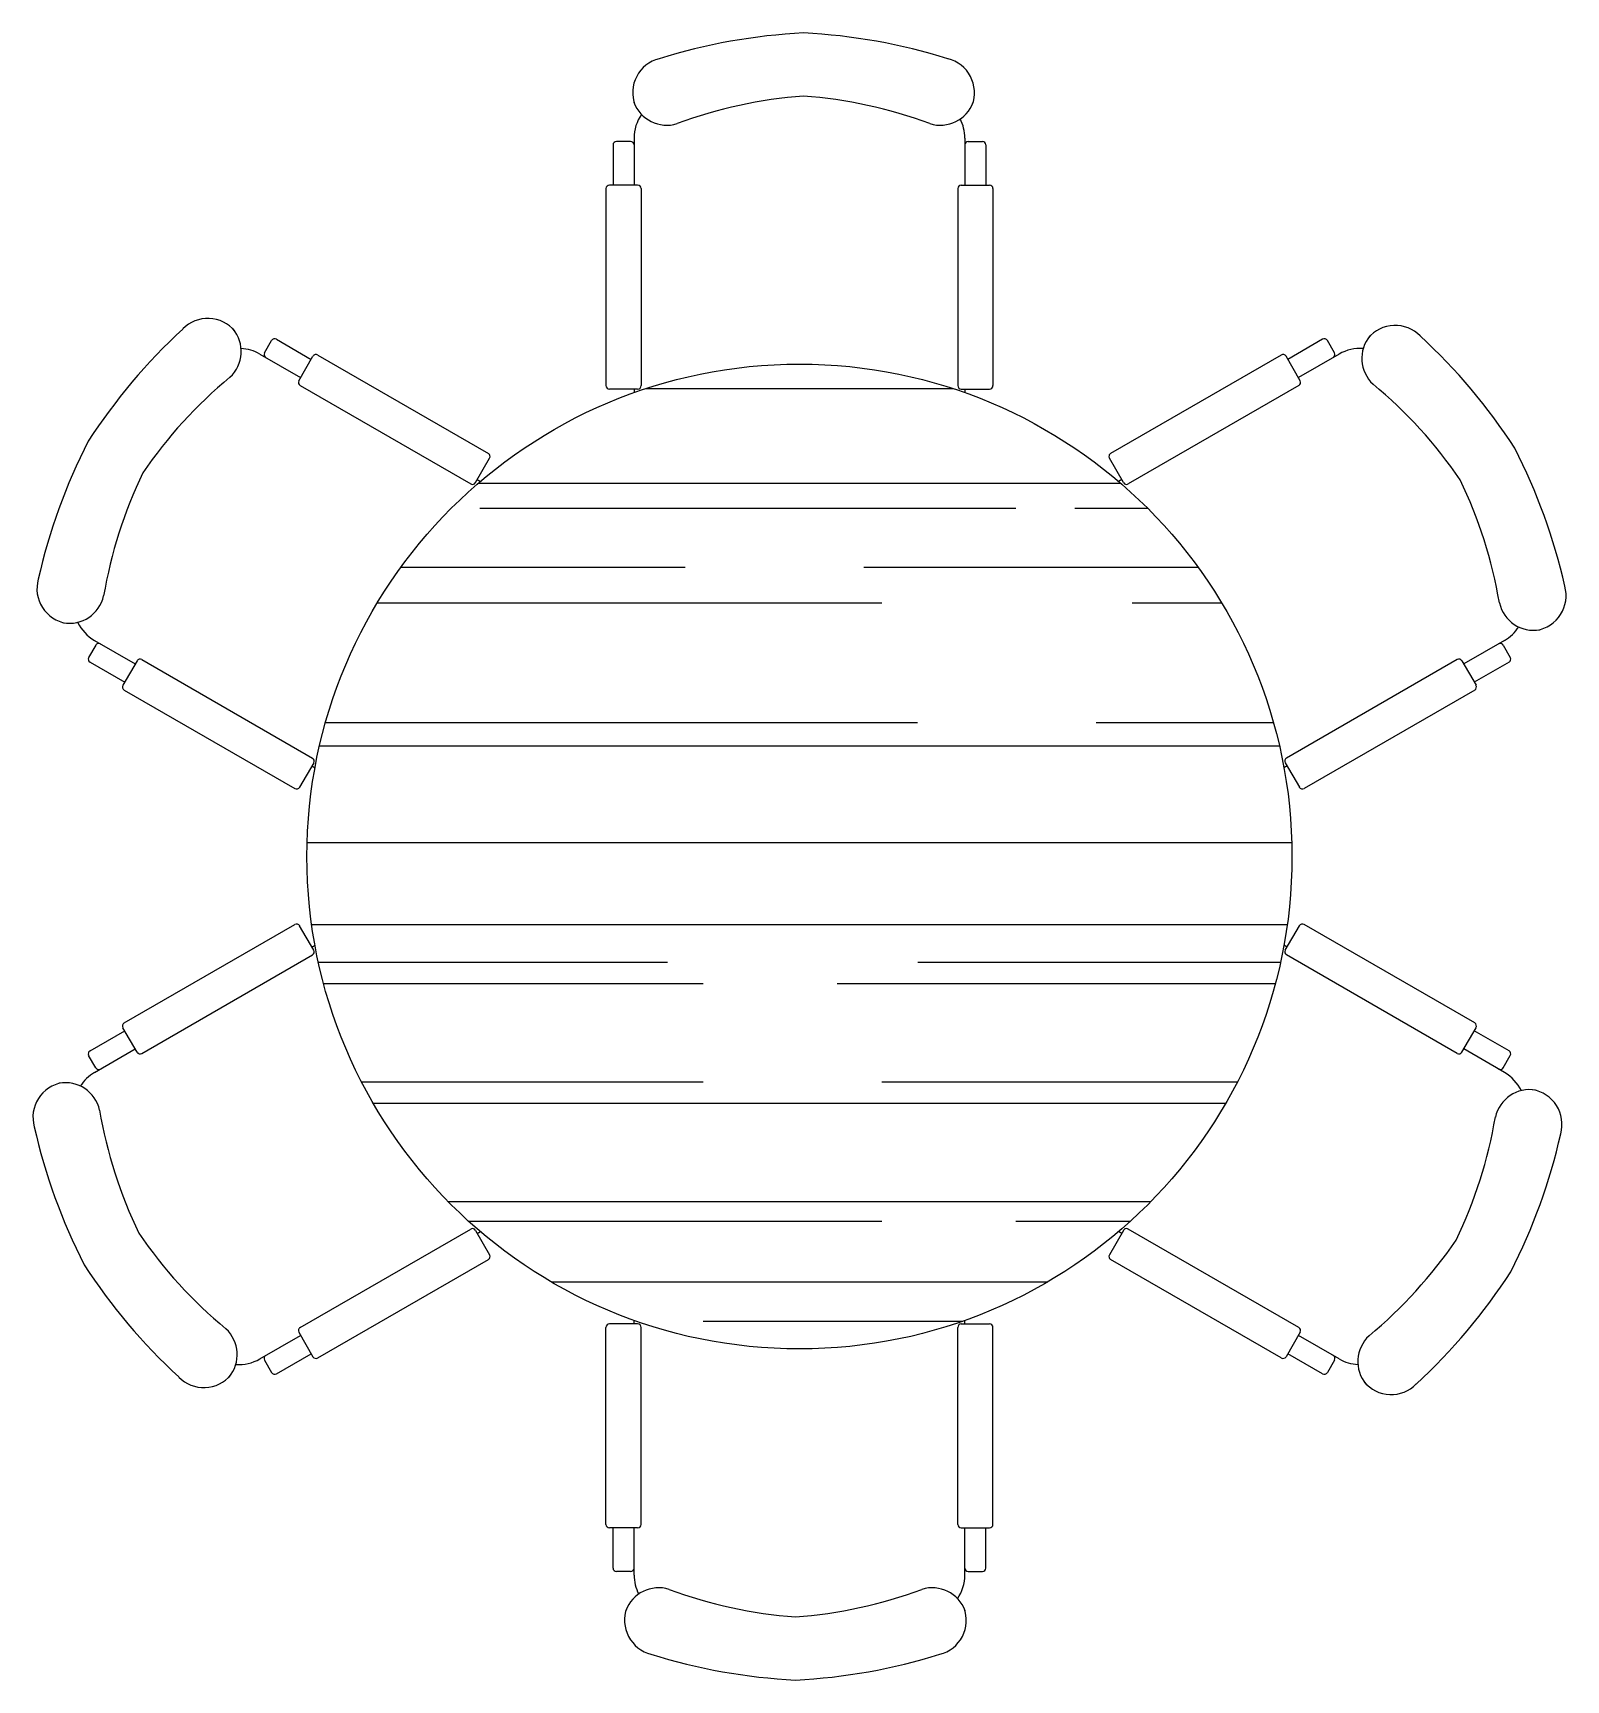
# Model space of a CAD drawing. Header units: millimetres. Extents: x -813.4 to -811.23, y 2616.9 to 2619.25.
import ezdxf

# ---------------------------------------------------------------- set-up
doc = ezdxf.new("R2010")
doc.units = ezdxf.units.MM
doc.header["$LTSCALE"] = 10
doc.layers.add('Móveis_mesas', color=2, linetype='Continuous')

msp = doc.modelspace()

# ---------------------------------------------------------------- hatches: boundary and pattern name
at = {"layer": 'Móveis_mesas'}
h = msp.add_hatch(dxfattribs=at)
h.set_pattern_fill('AR-RROOF', color=1, scale=0.01, style=0)
h.set_pattern_definition([(0, (-70.74727, 0), (0.5588, 0.254), [3.81, -0.508, 1.27, -0.254]), (0, (-70.40945, 0.127), (-0.254, 0.33782), [0.762, -0.08382, 1.524, -0.1905]), (0, (-70.62027, 0.2159), (1.3208, 0.17018), [2.032, -0.3556, 1.016, -0.254])])
h.paths.add_polyline_path([(-811.6152, 2618.0752, 1), (-813.0152, 2618.0752, 1)])

# ---------------------------------------------------------------- linework, layer by layer
for p, q in [((-812.0696, 2619.1436), (-812.0682, 2619.1474)), ((-812.5802, 2619.0867), (-812.5802, 2619.0296)), ((-812.5552, 2619.0917), (-812.5752, 2619.0917)), ((-812.5502, 2619.0966), (-812.5502, 2619.0296)), ((-812.0802, 2619.0966), (-812.0802, 2619.0296)), ((-812.0752, 2619.0917), (-812.0552, 2619.0917)), ((-812.0502, 2619.0867), (-812.0502, 2619.0296)), ((-812.5902, 2619.0246), (-812.5902, 2618.7447)), ((-812.5452, 2619.0296), (-812.5852, 2619.0296)), ((-812.5402, 2619.0246), (-812.5402, 2618.7447)), ((-812.0902, 2619.0246), (-812.0902, 2618.7447)), ((-812.0852, 2619.0296), (-812.0452, 2619.0296)), ((-812.0402, 2619.0246), (-812.0402, 2618.7447)), ((-813.1176, 2618.822), (-813.1202, 2618.8252)), ((-813.0755, 2618.7913), (-813.0655, 2618.8087)), ((-813.0586, 2618.8105), (-813.0092, 2618.7819)), ((-811.5717, 2618.8105), (-811.6211, 2618.7819)), ((-811.5549, 2618.7913), (-811.5649, 2618.8087)), ((-813.0822, 2618.7895), (-813.0242, 2618.756)), ((-813.0267, 2618.7516), (-813.0067, 2618.7863)), ((-812.9999, 2618.7881), (-812.7574, 2618.6481)), ((-811.6305, 2618.7881), (-811.8729, 2618.6481)), ((-811.6036, 2618.7516), (-811.6236, 2618.7863)), ((-811.5481, 2618.7895), (-811.6061, 2618.756)), ((-813.0249, 2618.7448), (-812.7824, 2618.6048)), ((-812.5452, 2618.7397), (-812.5852, 2618.7397)), ((-812.5502, 2618.7397), (-812.5502, 2618.7346)), ((-812.0852, 2618.7397), (-812.0452, 2618.7397)), ((-812.0802, 2618.7397), (-812.0802, 2618.7346)), ((-811.6055, 2618.7448), (-811.8479, 2618.6048)), ((-812.7756, 2618.6067), (-812.7556, 2618.6413)), ((-811.8547, 2618.6067), (-811.8747, 2618.6413)), ((-812.7731, 2618.611), (-812.7687, 2618.6084)), ((-811.8572, 2618.611), (-811.8616, 2618.6084)), ((-811.2672, 2618.3968), (-811.2631, 2618.3975)), ((-813.3155, 2618.3756), (-813.3255, 2618.3583)), ((-813.3172, 2618.3824), (-813.2592, 2618.3489)), ((-811.3131, 2618.3824), (-811.3711, 2618.3489)), ((-811.3149, 2618.3756), (-811.3049, 2618.3583)), ((-813.3236, 2618.3515), (-813.2742, 2618.3229)), ((-813.2567, 2618.3533), (-813.2767, 2618.3186)), ((-813.2499, 2618.3551), (-813.0074, 2618.2151)), ((-811.3805, 2618.3551), (-811.6229, 2618.2151)), ((-811.3736, 2618.3533), (-811.3536, 2618.3186)), ((-811.3067, 2618.3515), (-811.3561, 2618.3229)), ((-813.2749, 2618.3118), (-813.0324, 2618.1718)), ((-811.3555, 2618.3118), (-811.5979, 2618.1718)), ((-813.0056, 2618.2083), (-813.0256, 2618.1737)), ((-813.0081, 2618.204), (-813.0037, 2618.2014)), ((-811.6222, 2618.204), (-811.6266, 2618.2014)), ((-811.6247, 2618.2083), (-811.6047, 2618.1737)), ((-813.2749, 2617.8387), (-813.0324, 2617.9787)), ((-813.0056, 2617.9422), (-813.0256, 2617.9768)), ((-811.6247, 2617.9422), (-811.6047, 2617.9768)), ((-811.3555, 2617.8387), (-811.5979, 2617.9787)), ((-813.0081, 2617.9465), (-813.0037, 2617.9491)), ((-811.6222, 2617.9465), (-811.6266, 2617.9491)), ((-813.2499, 2617.7954), (-813.0074, 2617.9354)), ((-811.3805, 2617.7954), (-811.6229, 2617.9354)), ((-813.3236, 2617.799), (-813.2742, 2617.8275)), ((-813.2567, 2617.7972), (-813.2767, 2617.8319)), ((-811.3736, 2617.7972), (-811.3536, 2617.8319)), ((-811.3067, 2617.799), (-811.3561, 2617.8275)), ((-813.3172, 2617.7681), (-813.2592, 2617.8016)), ((-811.3131, 2617.7681), (-811.3711, 2617.8016)), ((-813.3155, 2617.7748), (-813.3255, 2617.7922)), ((-811.3149, 2617.7748), (-811.3049, 2617.7922)), ((-813.3631, 2617.7537), (-813.3672, 2617.753)), ((-813.0249, 2617.4057), (-812.7824, 2617.5456)), ((-812.7756, 2617.5438), (-812.7556, 2617.5092)), ((-812.7731, 2617.5395), (-812.7687, 2617.542)), ((-811.8547, 2617.5438), (-811.8747, 2617.5092)), ((-811.8572, 2617.5395), (-811.8616, 2617.542)), ((-811.6055, 2617.4057), (-811.8479, 2617.5456)), ((-812.9999, 2617.3624), (-812.7574, 2617.5023)), ((-811.6305, 2617.3624), (-811.8729, 2617.5023)), ((-812.5902, 2617.1258), (-812.5902, 2617.4058)), ((-812.5452, 2617.4108), (-812.5852, 2617.4108)), ((-812.5502, 2617.4108), (-812.5502, 2617.4159)), ((-812.5402, 2617.1258), (-812.5402, 2617.4058)), ((-812.0902, 2617.1258), (-812.0902, 2617.4058)), ((-812.0852, 2617.4108), (-812.0452, 2617.4108)), ((-812.0802, 2617.4108), (-812.0802, 2617.4159)), ((-812.0402, 2617.1258), (-812.0402, 2617.4058)), ((-813.0822, 2617.361), (-813.0242, 2617.3945)), ((-813.0267, 2617.3989), (-813.0067, 2617.3642)), ((-811.6036, 2617.3989), (-811.6236, 2617.3642)), ((-811.5481, 2617.361), (-811.6061, 2617.3945)), ((-813.0755, 2617.3592), (-813.0655, 2617.3418)), ((-813.0586, 2617.34), (-813.0092, 2617.3685)), ((-811.5717, 2617.34), (-811.6211, 2617.3685)), ((-811.5549, 2617.3592), (-811.5649, 2617.3418)), ((-811.5127, 2617.3284), (-811.5101, 2617.3253)), ((-812.5452, 2617.1208), (-812.5852, 2617.1208)), ((-812.5802, 2617.0638), (-812.5802, 2617.1208)), ((-812.5502, 2617.0538), (-812.5502, 2617.1208)), ((-812.0852, 2617.1208), (-812.0452, 2617.1208)), ((-812.0802, 2617.0538), (-812.0802, 2617.1208)), ((-812.0502, 2617.0638), (-812.0502, 2617.1208)), ((-812.5552, 2617.0588), (-812.5752, 2617.0588)), ((-812.0752, 2617.0588), (-812.0552, 2617.0588)), ((-812.5607, 2617.0069), (-812.5621, 2617.003))]:
    msp.add_line(p, q, dxfattribs=at)
at = {"layer": 'Móveis_mesas', "color": 3}
msp.add_circle((-812.3152, 2618.0752), 0.7, dxfattribs=at)
at = {"layer": 'Móveis_mesas'}
for centre, radius, start, end in [((-812.2674, 2618.4161), 0.8309, 92.8995, 107.3221), ((-812.3515, 2618.4161), 0.8309, 72.6779, 87.1005), ((-812.5023, 2619.1609), 0.05, 104.4541, 200.2794), ((-812.1165, 2619.1609), 0.05, 339.7206, 75.5459), ((-812.2592, 2618.4961), 0.6621, 94.3515, 110.3082), ((-812.3597, 2618.4961), 0.6621, 69.6918, 85.6485), ((-812.5037, 2619.1648), 0.05, 200.2794, 287.1624), ((-812.1151, 2619.1648), 0.05, 252.8376, 339.7206), ((-812.4902, 2619.0966), 0.06, 145.9655, 180), ((-812.1402, 2619.0966), 0.06, 0, 26.8035), ((-812.5752, 2619.0867), 0.005, 90, 180), ((-812.5552, 2619.0867), 0.005, 0, 90), ((-812.0752, 2619.0867), 0.005, 90, 180), ((-812.0552, 2619.0867), 0.005, 0, 90), ((-812.5852, 2619.0246), 0.005, 90, 180), ((-812.5452, 2619.0246), 0.005, 0, 90), ((-812.0852, 2619.0246), 0.005, 90, 180), ((-812.0452, 2619.0246), 0.005, 0, 90), ((-813.1561, 2618.7901), 0.05, 39.7206, 135.5459), ((-811.4685, 2618.7802), 0.05, 44.4541, 140.2794), ((-812.6285, 2618.2142), 0.8309, 132.6779, 147.1005), ((-813.1587, 2618.7932), 0.05, 312.8376, 39.7206), ((-813.0611, 2618.8062), 0.005, 60, 150), ((-811.5692, 2618.8062), 0.005, 30, 120), ((-811.4659, 2618.7833), 0.05, 140.2794, 227.1624), ((-811.9961, 2618.2043), 0.8309, 32.8995, 47.3221), ((-813.1122, 2618.7375), 0.06, 60, 86.8035), ((-813.0711, 2618.7888), 0.005, 150, 240), ((-813.0024, 2618.7838), 0.005, 60, 150), ((-811.628, 2618.7838), 0.005, 30, 120), ((-811.5592, 2618.7888), 0.005, 300, 30), ((-811.5181, 2618.7375), 0.06, 85.9655, 120), ((-812.7019, 2618.2471), 0.6621, 129.6918, 145.6485), ((-813.0224, 2618.7491), 0.005, 150, 240), ((-812.5852, 2618.7447), 0.005, 180, 270), ((-812.5452, 2618.7447), 0.005, 270, 0), ((-812.0852, 2618.7447), 0.005, 180, 270), ((-812.0452, 2618.7447), 0.005, 270, 0), ((-811.608, 2618.7491), 0.005, 300, 30), ((-811.9227, 2618.2372), 0.6621, 34.3515, 50.3082), ((-812.5865, 2618.287), 0.8309, 152.8995, 167.3221), ((-812.7599, 2618.6438), 0.005, 330, 60), ((-811.8704, 2618.6438), 0.005, 120, 210), ((-812.0381, 2618.2771), 0.8309, 12.6779, 27.1005), ((-812.6516, 2618.3341), 0.6621, 154.3515, 170.3082), ((-812.7799, 2618.6092), 0.005, 240, 330), ((-811.8504, 2618.6092), 0.005, 210, 300), ((-811.973, 2618.3242), 0.6621, 9.6918, 25.6485), ((-813.349, 2618.456), 0.05, 164.4541, 260.2794), ((-811.2756, 2618.4461), 0.05, 279.7206, 15.5459), ((-813.353, 2618.4567), 0.05, 260.2794, 347.1624), ((-811.2716, 2618.4468), 0.05, 192.8376, 279.7206), ((-813.2872, 2618.4344), 0.06, 205.9655, 240), ((-811.3431, 2618.4344), 0.06, 300, 326.8035), ((-813.3111, 2618.3731), 0.005, 60, 150), ((-811.3192, 2618.3731), 0.005, 30, 120), ((-813.3211, 2618.3558), 0.005, 150, 240), ((-813.2524, 2618.3508), 0.005, 60, 150), ((-811.378, 2618.3508), 0.005, 30, 120), ((-811.3092, 2618.3558), 0.005, 300, 30), ((-813.2724, 2618.3161), 0.005, 150, 240), ((-811.358, 2618.3161), 0.005, 300, 30), ((-813.0099, 2618.2108), 0.005, 330, 60), ((-811.6204, 2618.2108), 0.005, 120, 210), ((-813.0299, 2618.1762), 0.005, 240, 330), ((-811.6004, 2618.1762), 0.005, 210, 300), ((-813.0299, 2617.9743), 0.005, 30, 120), ((-811.6004, 2617.9743), 0.005, 60, 150), ((-813.0099, 2617.9397), 0.005, 300, 30), ((-811.6204, 2617.9397), 0.005, 150, 240), ((-813.2724, 2617.8344), 0.005, 120, 210), ((-811.358, 2617.8344), 0.005, 330, 60), ((-813.3211, 2617.7947), 0.005, 120, 210), ((-811.3092, 2617.7947), 0.005, 330, 60), ((-813.3111, 2617.7773), 0.005, 210, 300), ((-813.2524, 2617.7997), 0.005, 210, 300), ((-811.378, 2617.7997), 0.005, 240, 330), ((-811.3192, 2617.7773), 0.005, 240, 330), ((-813.3547, 2617.7044), 0.05, 99.7206, 195.5459), ((-813.3587, 2617.7037), 0.05, 12.8376, 99.7206), ((-813.2872, 2617.7161), 0.06, 120, 146.8035), ((-811.3431, 2617.7161), 0.06, 25.9655, 60), ((-811.2773, 2617.6938), 0.05, 80.2794, 167.1624), ((-811.2814, 2617.6945), 0.05, 344.4541, 80.2794), ((-812.6574, 2617.8263), 0.6621, 189.6918, 205.6485), ((-811.9787, 2617.8164), 0.6621, 334.3515, 350.3082), ((-812.5922, 2617.8734), 0.8309, 192.6779, 207.1005), ((-812.0438, 2617.8634), 0.8309, 332.8995, 347.3221), ((-812.7799, 2617.5413), 0.005, 30, 120), ((-811.8504, 2617.5413), 0.005, 60, 150), ((-812.7076, 2617.9133), 0.6621, 214.3515, 230.3082), ((-811.9285, 2617.9034), 0.6621, 309.6918, 325.6485), ((-812.6342, 2617.9462), 0.8309, 212.8995, 227.3221), ((-812.7599, 2617.5067), 0.005, 300, 30), ((-811.8704, 2617.5067), 0.005, 150, 240), ((-812.0018, 2617.9362), 0.8309, 312.6779, 327.1005), ((-813.1644, 2617.3672), 0.05, 320.2794, 47.1624), ((-813.0224, 2617.4014), 0.005, 120, 210), ((-812.5852, 2617.4058), 0.005, 90, 180), ((-812.5452, 2617.4058), 0.005, 0, 90), ((-812.0852, 2617.4058), 0.005, 90, 180), ((-812.0452, 2617.4058), 0.005, 0, 90), ((-811.608, 2617.4014), 0.005, 330, 60), ((-811.4716, 2617.3572), 0.05, 132.8376, 219.7206), ((-813.1122, 2617.413), 0.06, 265.9655, 300), ((-813.0711, 2617.3617), 0.005, 120, 210), ((-813.0024, 2617.3667), 0.005, 210, 300), ((-811.628, 2617.3667), 0.005, 240, 330), ((-811.5592, 2617.3617), 0.005, 330, 60), ((-811.5181, 2617.413), 0.06, 240, 266.8035), ((-813.1618, 2617.3703), 0.05, 224.4541, 320.2794), ((-813.0611, 2617.3443), 0.005, 210, 300), ((-811.5692, 2617.3443), 0.005, 240, 330), ((-811.4742, 2617.3604), 0.05, 219.7206, 315.5459), ((-812.5852, 2617.1258), 0.005, 180, 270), ((-812.5452, 2617.1258), 0.005, 270, 0), ((-812.0852, 2617.1258), 0.005, 180, 270), ((-812.0452, 2617.1258), 0.005, 270, 0), ((-812.5752, 2617.0638), 0.005, 180, 270), ((-812.5552, 2617.0638), 0.005, 270, 0), ((-812.4902, 2617.0538), 0.06, 180, 206.8035), ((-812.1402, 2617.0538), 0.06, 325.9655, 0), ((-812.0752, 2617.0638), 0.005, 180, 270), ((-812.0552, 2617.0638), 0.005, 270, 0), ((-812.5152, 2616.9857), 0.05, 72.8376, 159.7206), ((-812.2707, 2617.6544), 0.6621, 249.6918, 265.6485), ((-812.3711, 2617.6544), 0.6621, 274.3515, 290.3082), ((-812.1266, 2616.9857), 0.05, 20.2794, 107.1624), ((-812.5138, 2616.9896), 0.05, 159.7206, 255.5459), ((-812.128, 2616.9896), 0.05, 284.4541, 20.2794), ((-812.2789, 2617.7344), 0.8309, 252.6779, 267.1005), ((-812.3629, 2617.7344), 0.8309, 272.8995, 287.3221)]:
    msp.add_arc(centre, radius, start, end, dxfattribs=at)

doc.saveas('drawing.dxf')
